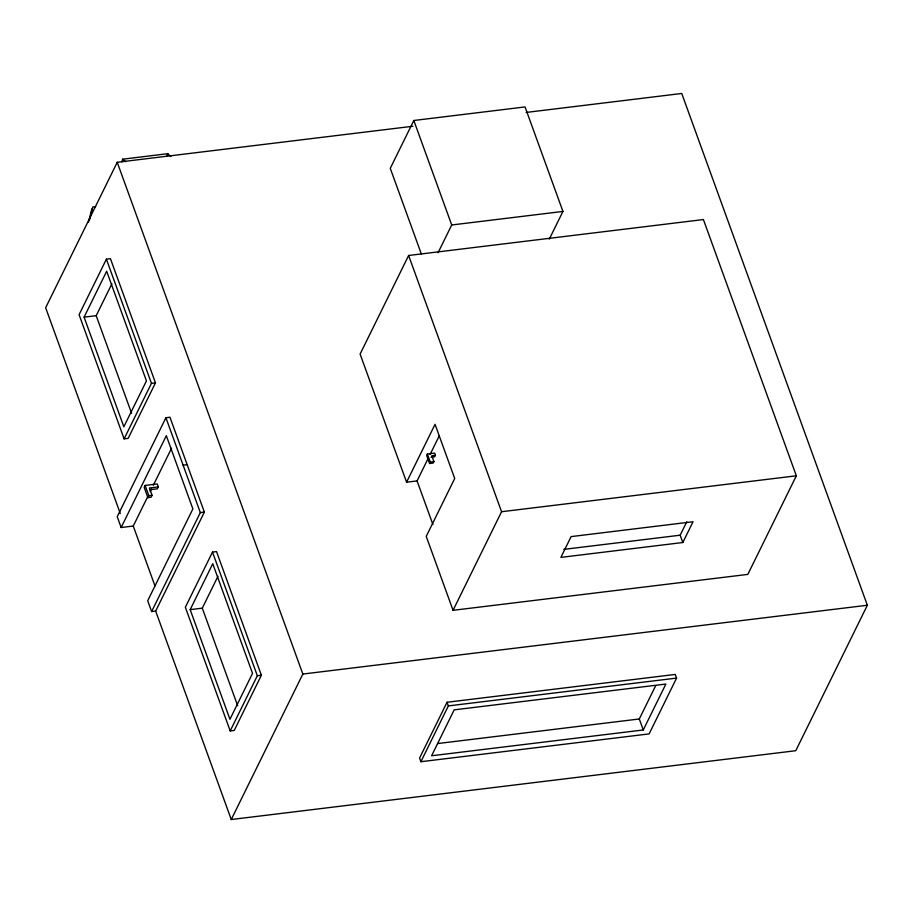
<?xml version="1.0" encoding="UTF-8"?>
<svg xmlns="http://www.w3.org/2000/svg" width="913" height="913" viewBox="0 0 913 913"><rect width="100%" height="100%" fill="white"/><g stroke="black" fill="none" stroke-linecap="round" stroke-linejoin="round"><path stroke-width="1.37" d="M167.125 156.443L167.752 153.692L122.57 159.204L121.874 161.932M88.458 222.27L91.871 208.872M89.406 220.33L92.818 206.931L95.637 206.589M167.205 155.849L167.752 153.692L170.879 156.579M412.927 126.245L117.229 162.286L45.65 307.749L120.288 513.528M106.399 259.178L79.089 314.677L124.122 438.856L128.162 438.366L155.472 382.855L110.439 258.687L106.399 259.178L151.444 383.346L124.122 438.856M84.087 317.153L106.673 271.241L146.445 380.881L123.848 426.793L84.087 317.153L96.196 315.681L111.888 283.795M526.105 112.447L681.737 93.48L867.35 605.251L795.771 750.714L231.263 819.52L155.667 611.071L204.364 512.102L169.955 417.241L165.915 417.732L117.218 516.701L121.144 527.52L133.252 526.048L147.689 496.706M121.144 527.52L166.326 435.695L192.883 508.906L147.701 600.731L151.626 611.562L155.667 611.071M145.121 485.442L144.174 487.371L147.895 497.619L151.124 497.231L152.072 495.291L149.412 487.976L158.303 486.891L157.241 483.958L145.121 485.442L148.842 495.691L147.895 497.619M150.2 491.605L151.455 489.06M153.338 485.237L171.541 448.249M158.303 486.891L157.344 488.82L149.732 489.756M151.626 611.562L200.324 512.592L165.915 417.732M549.306 239.126L562.944 211.428L525.043 106.935L413.817 120.493L390.273 168.334L421.372 254.065M212.501 552.091L185.35 607.259L230.202 730.914L234.242 730.423L261.38 675.255L216.529 551.6L212.501 552.091L257.34 675.746L230.202 730.914M190.166 609.644L212.763 563.732L252.524 673.372L229.939 719.284L190.166 609.644L202.287 608.161L217.967 576.286M406.582 482.19L435.056 424.328L454.708 478.503L426.234 536.376L453.053 610.318L747.827 574.391L796.341 475.799L703.398 219.554L408.625 255.48L360.11 354.073L406.582 482.19L417.081 480.911L428.22 458.269M438.092 252.684L451.718 224.986L413.817 120.493M231.263 819.52L302.842 674.045L117.229 162.286M427.364 454.001L426.656 455.45L429.578 463.507L433.207 463.062L433.926 461.613L431.803 455.758L435.433 455.313L434.634 453.11L427.364 454.001L430.285 462.058L429.578 463.507M430.08 454.491L439.37 435.627M435.433 455.313L434.714 456.762L431.084 457.208M453.053 610.318L501.568 511.725L408.625 255.48M447.028 702.257L419.569 758.064L420.893 761.716L649.12 733.904L676.579 678.097L675.243 674.433L447.028 702.257L448.351 705.909L420.893 761.716M682.821 542.516L693.047 521.734L571.104 536.604L560.879 557.387L682.821 542.516L680.174 535.201L686.781 521.757M643.277 729.966L665.874 684.054L454.183 709.858L431.598 755.77L643.277 729.966L639.294 718.976L655.614 685.823M451.718 224.986L562.944 211.428M151.444 383.346L155.472 382.855M183.114 465.162L187.154 464.671M148.842 495.691L152.072 495.291M430.285 462.058L433.926 461.613M200.324 512.592L204.364 512.102M501.568 511.725L796.341 475.799M563.835 549.375L680.174 535.201M257.34 675.746L261.38 675.255M302.842 674.045L867.35 605.251M448.351 705.909L676.579 678.097M437.487 743.581L639.294 718.976M122.57 159.204L125.868 161.749M417.081 480.911L432.899 524.519M96.196 315.681L131.598 413.281M202.287 608.161L237.688 705.772M133.252 526.048L154.982 585.941"/></g></svg>
